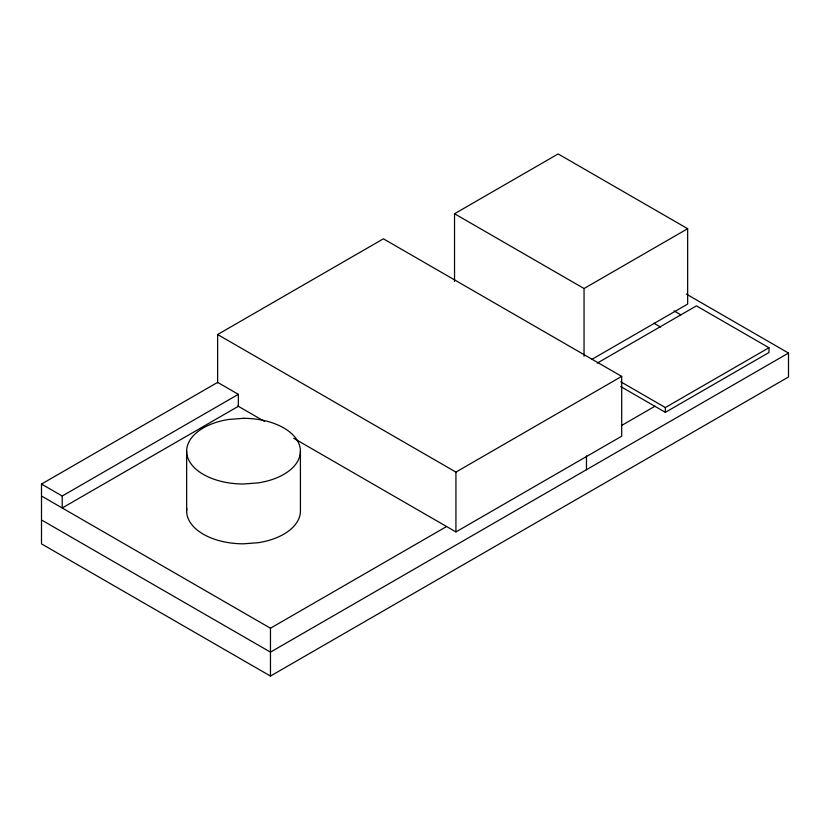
<?xml version="1.0" encoding="UTF-8"?>
<svg xmlns="http://www.w3.org/2000/svg" width="830" height="830" viewBox="0 0 830 830"><rect width="100%" height="100%" fill="white"/><g stroke="black" fill="none" stroke-linecap="round" stroke-linejoin="round"><path stroke-width="1.25" d="M217.626 382.879L217.626 334.521L383.398 238.812L621.691 376.384L621.691 436.207L455.929 531.916L293.706 438.261M454.539 281.453L454.539 213.746L558.144 153.934L687.655 228.696L687.655 304.07L591.842 359.38M686.358 294.09L788.5 353.061L788.5 376.986L270.466 676.066L41.5 543.878L41.5 484.056L217.626 382.371L238.355 394.333L238.355 406.295L62.219 507.991L62.219 496.018L238.355 394.333M454.539 213.746L584.05 288.518L687.655 228.696M597.289 363.104L696.443 305.865L768.964 347.729L768.964 352.522L665.359 412.334L620.726 386.573M217.626 334.521L455.929 472.094L621.691 376.384M41.5 496.018L270.466 628.217L446.395 526.645M621.463 425.572L655.109 406.15M620.726 381.779L665.359 407.551L768.964 347.729M788.5 353.061L270.466 652.141L41.5 519.954M674.064 310.918L680.808 314.809M653.853 323.181L660.597 327.072M237.764 405.963L264.614 421.464M41.5 484.056L62.219 496.018M665.359 407.551L665.359 412.334M586.468 455.857L586.468 469.707M584.05 288.518L584.05 356.226M455.929 472.094L455.929 531.916M300.419 451.157L300.419 510.979A56.886 32.837 0 0 1 258.255 542.696L243.532 543.816A56.886 32.837 0 0 1 186.802 508.531M270.466 628.217L270.466 676.066M186.646 451.157L186.646 510.979M243.532 418.32L228.81 419.44A56.886 32.837 0 0 0 187.134 455.442A56.886 32.837 0 0 0 243.532 484.004L258.255 482.884A56.886 32.837 0 0 0 299.931 446.872A56.886 32.837 0 0 0 243.532 418.32"/></g></svg>
